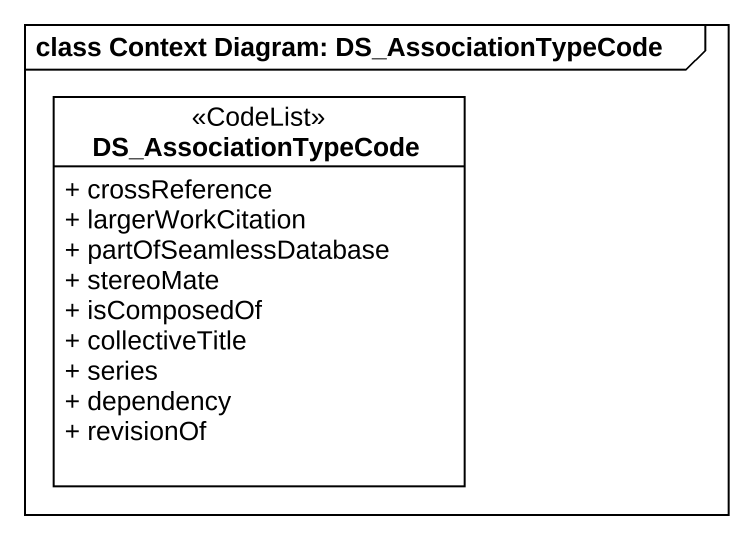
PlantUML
@startuml
mainframe class Context Diagram: DS_AssociationTypeCode
hide circle
hide empty members
skinparam classAttributeIconSize 0
class DS_AssociationTypeCode <<CodeList>> #FFFFFF {
  + crossReference
  + largerWorkCitation
  + partOfSeamlessDatabase
  + stereoMate
  + isComposedOf
  + collectiveTitle
  + series
  + dependency
  + revisionOf
}
@enduml
